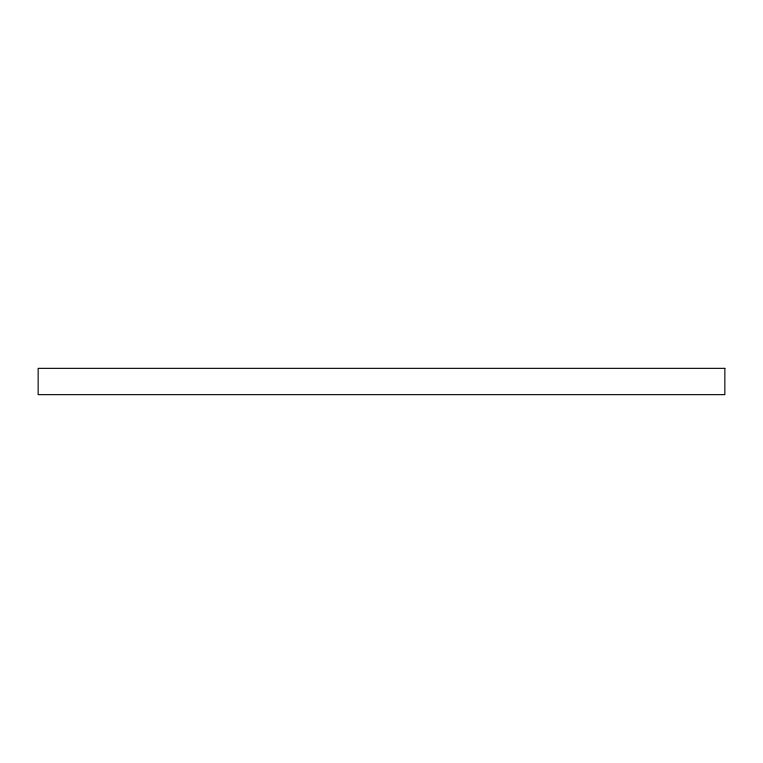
<?xml version="1.0" encoding="UTF-8"?>
<svg xmlns="http://www.w3.org/2000/svg" width="763" height="763" viewBox="0 0 763 763"><rect width="100%" height="100%" fill="white"/><g stroke="black" fill="none" stroke-linecap="round" stroke-linejoin="round"><path stroke-width="1.14" d="M724.85 368.348L38.15 368.348L38.15 394.652L724.85 394.652L724.85 368.348"/></g></svg>
